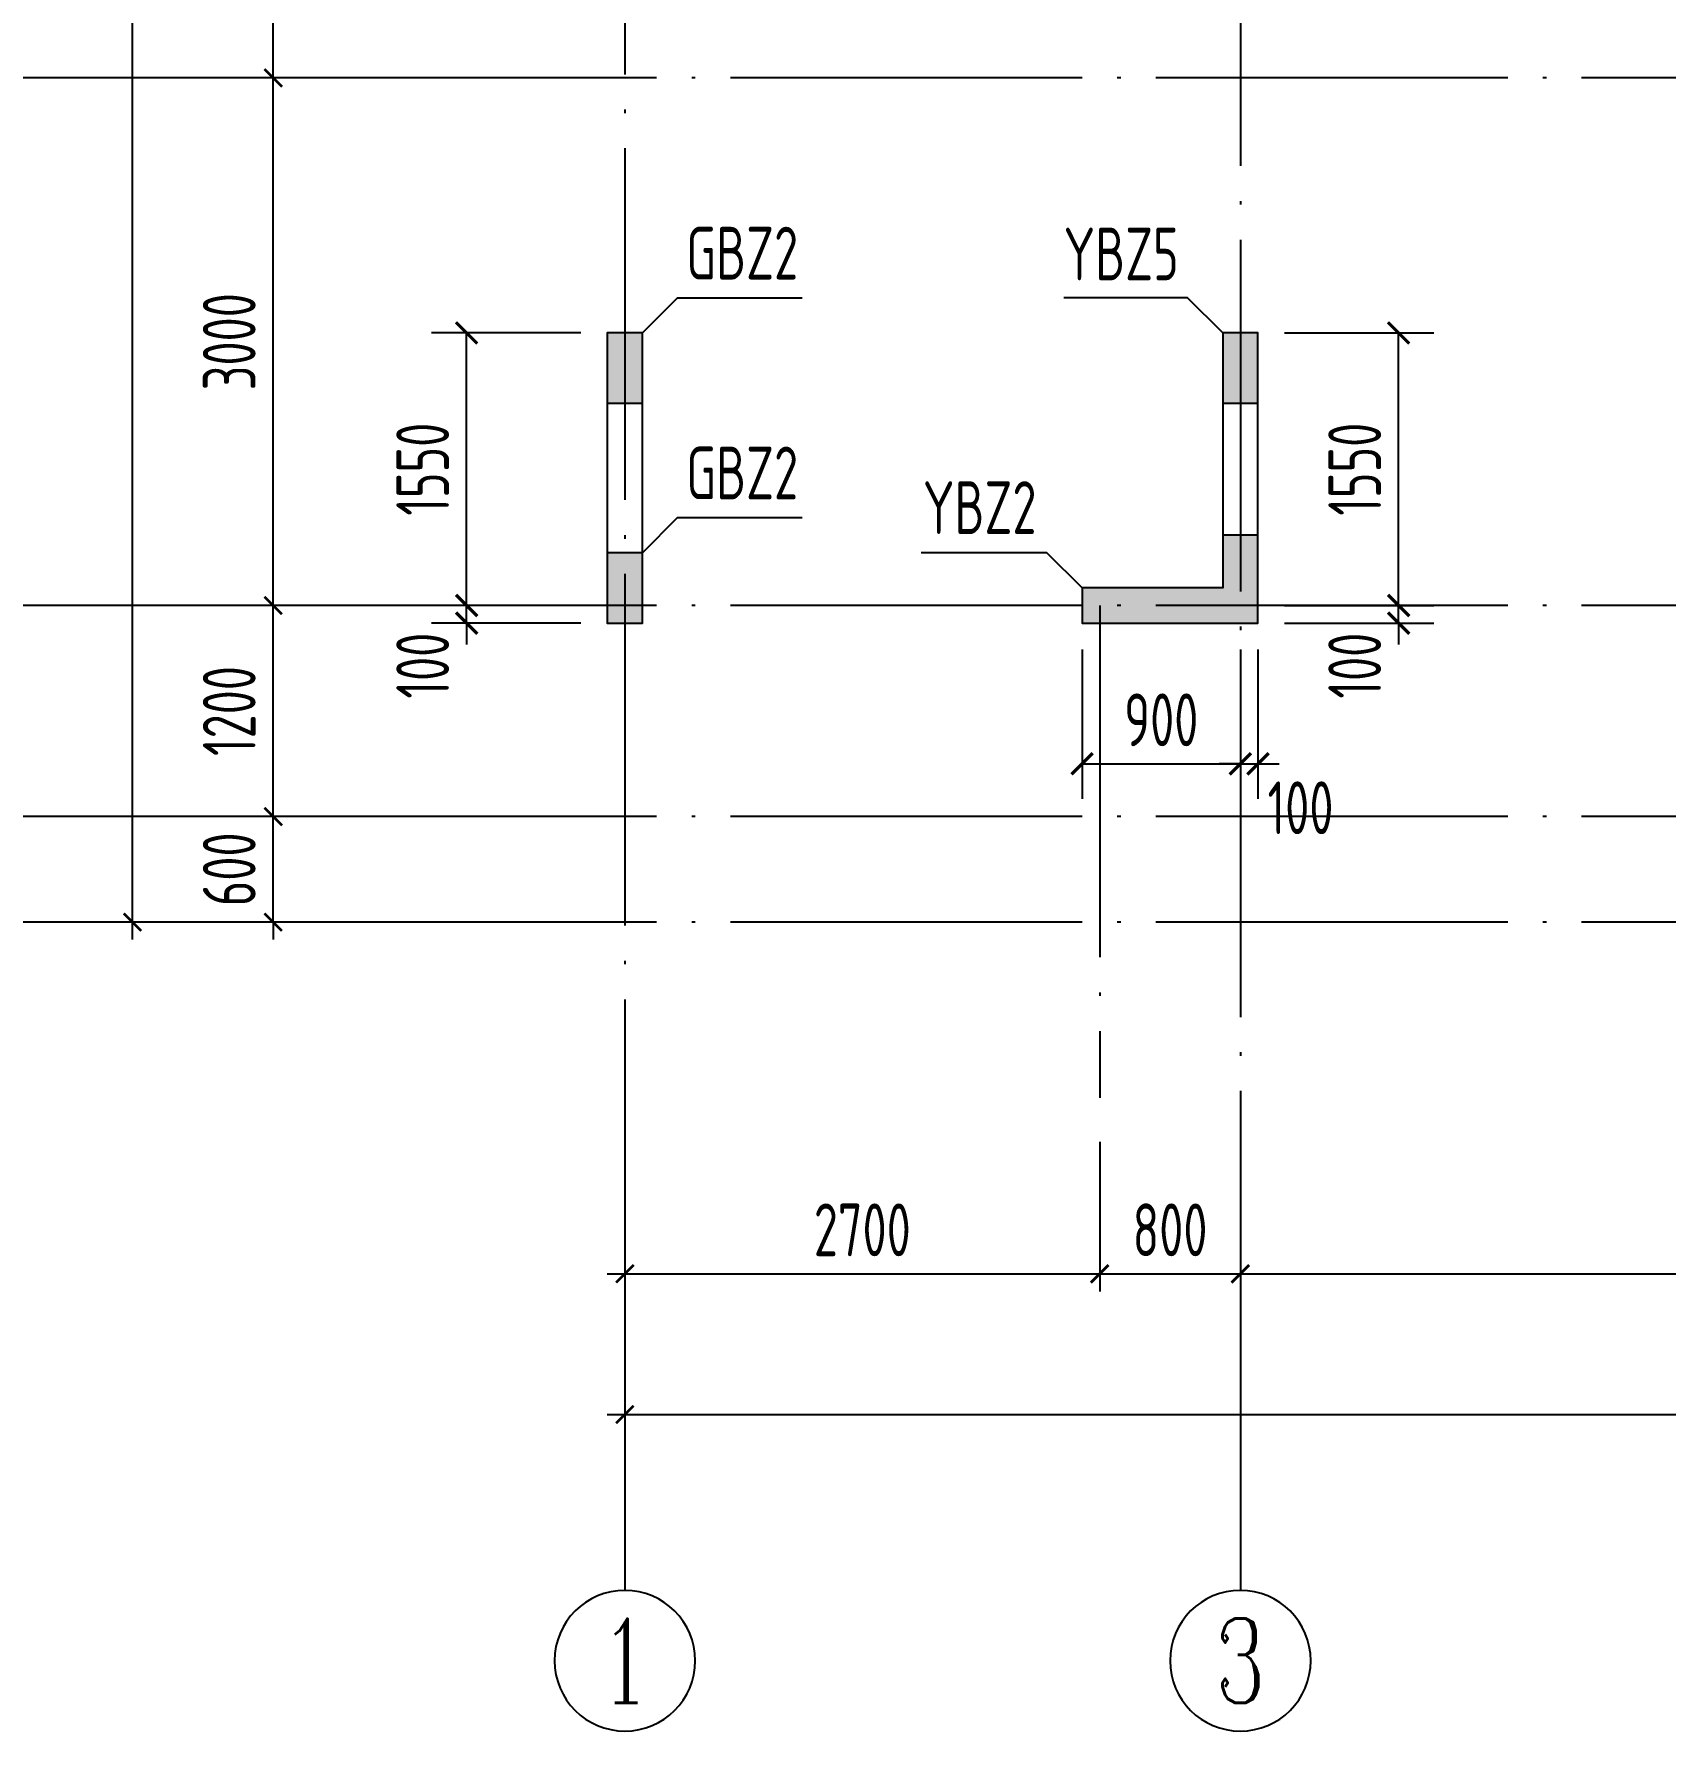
# Model space of a CAD drawing. Extents: x -461650 to 361314, y 245336 to 769729.
# Drawn here: x -128391 to -119115, y 635033 to 644683 of the extents above; entities that cross this region are included whole.
import ezdxf
from ezdxf.enums import TextEntityAlignment as Align

# ---------------------------------------------------------------- set-up
doc = ezdxf.new("R2010")
doc.units = 0
doc.header["$LTSCALE"] = 1000
doc.linetypes.add('DOTE', pattern=[2.42, 2, -0.2, 0.02, -0.2])
doc.layers.get('0').update_dxf_attribs({"linetype": 'CONTINUOUS'})
doc.layers.get('DEFPOINTS').update_dxf_attribs({"linetype": 'CONTINUOUS'})
for name, color, linetype in [('A-AXIS', 1, 'CONTINUOUS'), ('A-DOTE', 10, 'DOTE'), ('AXIS_NUM', 7, 'CONTINUOUS'), ('S-Q墙实线', 6, 'CONTINUOUS'), ('S-Q墙标注', 3, 'CONTINUOUS'), ('S-X详图填充', 252, 'CONTINUOUS'), ('S-X详图实线', 4, 'CONTINUOUS'), ('S-Y一般标注', 3, 'CONTINUOUS'), ('S-Z柱编号', 6, 'CONTINUOUS')]:
    doc.layers.add(name, color=color, linetype=linetype)
doc.styles.add('TSSD_Axis', font='complex.shx', dxfattribs={"width": 0.7, "bigfont": 'hztxt.shx'})
doc.styles.add('TSSD_DIMENSION', font='Tssdeng.shx', dxfattribs={"width": 0.7, "bigfont": 'tssdchn.shx'})
doc.styles.add('TSSD_REIN', font='tssdeng.shx', dxfattribs={"width": 0.7, "height": 300, "bigfont": 'tssdchn.shx'})
doc.styles.add('结构文字', font='zstxt.shx', dxfattribs={"width": 0.7, "bigfont": 'zshz.shx'})
doc.dimstyles.new('STRUCK', dxfattribs={"dimtxt": 400, "dimasz": 121, "dimexe": 200, "dimexo": 150, "dimgap": 115, "dimtad": 1, "dimdec": 0, "dimdsep": 46, "dimtxsty": '结构文字', "dimblk": 'ARCHTICK', "dimcen": 400, "dimclrd": 3, "dimclre": 3, "dimclrt": 7, "dimadec": 0, "dimazin": 0, "dimtfac": 1, "dimtdec": 0, "dimtix": 1, "dimtmove": 2, "dimatfit": 3, "dimldrblk": '_DIMX', "dimfxl": 0, "dimtolj": 1, "dimtzin": 0, "dimarcsym": 0})
doc.dimstyles.new('TSSD_100_100', dxfattribs={"dimtxt": 300, "dimasz": 100, "dimexe": 100, "dimexo": 250, "dimgap": 100, "dimtad": 1, "dimdec": 0, "dimzin": 0, "dimdsep": 46, "dimtxsty": 'TSSD_DIMENSION', "dimblk": 'ARCHTICK', "dimcen": 0, "dimdle": 100, "dimclrt": 7, "dimadec": 0, "dimazin": 0, "dimtfac": 1, "dimtdec": 0, "dimtix": 1, "dimtmove": 2, "dimatfit": 3, "dimldrblk": 'ARCHTICK', "dimfxl": 0, "dimtolj": 1, "dimtzin": 0, "dimarcsym": 0})

# ---------------------------------------------------------------- blocks, each defined once
blk = doc.blocks.new('_ArchTick')
at = {"color": 0, "linetype": 'ByBlock', "const_width": 0.15}
blk.add_lwpolyline([(-0.5, -0.5), (0.5, 0.5)], dxfattribs=at)
blk = doc.blocks.new('*D1644')
at = {"layer": 'DEFPOINTS', "color": 0}
for p in [(2600, 5200), (3600, 5200), (3600, 4600)]:
    blk.add_point(p, dxfattribs=at)
at = {"layer": 'S-Y一般标注', "color": 0, "lineweight": -2}
for p, q in [((2600, 5200), (2600, 5300)), ((3350, 5200), (2500, 5200)), ((2600, 4600), (2600, 5200)), ((3350, 4600), (2500, 4600)), ((2600, 4600), (2600, 4500))]:
    blk.add_line(p, q, dxfattribs=at)
at = {"layer": 'S-Y一般标注', "color": 0, "lineweight": -2, "xscale": 100, "yscale": 100, "zscale": 100}
for p, rotation in [((2600, 5200), 270), ((2600, 4600), 90)]:
    blk.add_blockref('_ArchTick', p, dxfattribs=dict(at, rotation=rotation))
at = {"layer": 'S-Y一般标注', "color": 7, "insert": (2350, 4900), "char_height": 300, "attachment_point": 5, "rotation": 90, "style": 'TSSD_DIMENSION'}
blk.add_mtext('\\A1;600', dxfattribs=at)
blk = doc.blocks.new('*D1645')
at = {"layer": 'DEFPOINTS', "color": 0}
for p in [(2600, 10900), (3600, 10900), (3600, 9400)]:
    blk.add_point(p, dxfattribs=at)
at = {"layer": 'S-Y一般标注', "color": 0, "lineweight": -2}
for p, q in [((2600, 9300), (2600, 11000)), ((3350, 10900), (2500, 10900)), ((3350, 9400), (2500, 9400))]:
    blk.add_line(p, q, dxfattribs=at)
at = {"layer": 'S-Y一般标注', "color": 0, "lineweight": -2, "xscale": 100, "yscale": 100, "zscale": 100}
for p, rotation in [((2600, 10900), 90), ((2600, 9400), 270)]:
    blk.add_blockref('_ArchTick', p, dxfattribs=dict(at, rotation=rotation))
at = {"layer": 'S-Y一般标注', "color": 7, "insert": (2350, 10150), "char_height": 300, "attachment_point": 5, "rotation": 90, "style": 'TSSD_DIMENSION'}
blk.add_mtext('\\A1;1500', dxfattribs=at)
blk = doc.blocks.new('*D1650')
at = {"layer": 'DEFPOINTS', "color": 0}
for p in [(1800, 20100), (3600, 20100), (3600, 4600)]:
    blk.add_point(p, dxfattribs=at)
at = {"layer": 'S-Y一般标注', "color": 0, "lineweight": -2}
for p, q in [((1800, 4500), (1800, 20200)), ((3350, 20100), (1700, 20100)), ((3350, 4600), (1700, 4600))]:
    blk.add_line(p, q, dxfattribs=at)
at = {"layer": 'S-Y一般标注', "color": 0, "lineweight": -2, "xscale": 100, "yscale": 100, "zscale": 100}
for p, rotation in [((1800, 20100), 90), ((1800, 4600), 270)]:
    blk.add_blockref('_ArchTick', p, dxfattribs=dict(at, rotation=rotation))
at = {"layer": 'S-Y一般标注', "color": 7, "insert": (1550, 12350), "char_height": 300, "attachment_point": 5, "rotation": 90, "style": 'TSSD_DIMENSION'}
blk.add_mtext('\\A1;15500', dxfattribs=at)
blk = doc.blocks.new('*D1654')
at = {"layer": 'DEFPOINTS', "color": 0}
for p in [(2600, 6400), (3600, 6400), (3600, 5200)]:
    blk.add_point(p, dxfattribs=at)
at = {"layer": 'S-Y一般标注', "color": 0, "lineweight": -2}
for p, q in [((2600, 5100), (2600, 6500)), ((3350, 6400), (2500, 6400)), ((3350, 5200), (2500, 5200))]:
    blk.add_line(p, q, dxfattribs=at)
at = {"layer": 'S-Y一般标注', "color": 0, "lineweight": -2, "xscale": 100, "yscale": 100, "zscale": 100}
for p, rotation in [((2600, 6400), 90), ((2600, 5200), 270)]:
    blk.add_blockref('_ArchTick', p, dxfattribs=dict(at, rotation=rotation))
at = {"layer": 'S-Y一般标注', "color": 7, "insert": (2350, 5800), "char_height": 300, "attachment_point": 5, "rotation": 90, "style": 'TSSD_DIMENSION'}
blk.add_mtext('\\A1;1200', dxfattribs=at)
blk = doc.blocks.new('*D1655')
at = {"layer": 'DEFPOINTS', "color": 0}
for p in [(2600, 9400), (3600, 9400), (3600, 6400)]:
    blk.add_point(p, dxfattribs=at)
at = {"layer": 'S-Y一般标注', "color": 0, "lineweight": -2}
for p, q in [((2600, 6300), (2600, 9500)), ((3350, 9400), (2500, 9400)), ((3350, 6400), (2500, 6400))]:
    blk.add_line(p, q, dxfattribs=at)
at = {"layer": 'S-Y一般标注', "color": 0, "lineweight": -2, "xscale": 100, "yscale": 100, "zscale": 100}
for p, rotation in [((2600, 9400), 90), ((2600, 6400), 270)]:
    blk.add_blockref('_ArchTick', p, dxfattribs=dict(at, rotation=rotation))
at = {"layer": 'S-Y一般标注', "color": 7, "insert": (2350, 7900), "char_height": 300, "attachment_point": 5, "rotation": 90, "style": 'TSSD_DIMENSION'}
blk.add_mtext('\\A1;3000', dxfattribs=at)
blk = doc.blocks.new('ts_axno')
at = {"color": 0, "linetype": 'ByBlock', "lineweight": -2}
blk.add_circle((0, 0), 0.5, dxfattribs=at)
at = {"color": 0, "linetype": 'ByBlock', "lineweight": -2, "style": 'TSSD_Axis', "width": 0.7}
blk.add_attdef('A', text='', height=0.6, dxfattribs=at).set_placement((0, 0), align=Align.MIDDLE_CENTER)
blk = doc.blocks.new('*D1660')
at = {"layer": 'DEFPOINTS', "color": 0}
for p in [(7300, 3600), (8100, 3600), (8100, 2600)]:
    blk.add_point(p, dxfattribs=at)
at = {"layer": 'S-Y一般标注', "color": 0, "lineweight": -2}
for p, q in [((7300, 3350), (7300, 2500)), ((8100, 3350), (8100, 2500)), ((7200, 2600), (8200, 2600))]:
    blk.add_line(p, q, dxfattribs=at)
at = {"layer": 'S-Y一般标注', "color": 0, "lineweight": -2, "xscale": 100, "yscale": 100, "zscale": 100, "rotation": 180}
blk.add_blockref('_ArchTick', (7300, 2600), dxfattribs=at)
at = {"layer": 'S-Y一般标注', "color": 0, "lineweight": -2, "xscale": 100, "yscale": 100, "zscale": 100}
blk.add_blockref('_ArchTick', (8100, 2600), dxfattribs=at)
at = {"layer": 'S-Y一般标注', "color": 7, "insert": (7700, 2850), "char_height": 300, "attachment_point": 5, "style": 'TSSD_DIMENSION'}
blk.add_mtext('\\A1;800', dxfattribs=at)
blk = doc.blocks.new('*D1661')
at = {"layer": 'DEFPOINTS', "color": 0}
for p in [(8100, 3600), (13900, 3600), (13900, 2600)]:
    blk.add_point(p, dxfattribs=at)
at = {"layer": 'S-Y一般标注', "color": 0, "lineweight": -2}
for p, q in [((8100, 3350), (8100, 2500)), ((13900, 3350), (13900, 2500)), ((8000, 2600), (14000, 2600))]:
    blk.add_line(p, q, dxfattribs=at)
at = {"layer": 'S-Y一般标注', "color": 0, "lineweight": -2, "xscale": 100, "yscale": 100, "zscale": 100, "rotation": 180}
blk.add_blockref('_ArchTick', (8100, 2600), dxfattribs=at)
at = {"layer": 'S-Y一般标注', "color": 0, "lineweight": -2, "xscale": 100, "yscale": 100, "zscale": 100}
blk.add_blockref('_ArchTick', (13900, 2600), dxfattribs=at)
at = {"layer": 'S-Y一般标注', "color": 7, "insert": (11000, 2850), "char_height": 300, "attachment_point": 5, "style": 'TSSD_DIMENSION'}
blk.add_mtext('\\A1;5800', dxfattribs=at)
blk = doc.blocks.new('*D1672')
at = {"layer": 'DEFPOINTS', "color": 0}
for p in [(4600, 3600), (54600, 3600), (54600, 1800)]:
    blk.add_point(p, dxfattribs=at)
at = {"layer": 'S-Y一般标注', "color": 0, "lineweight": -2}
for p, q in [((4600, 3350), (4600, 1700)), ((54600, 3350), (54600, 1700)), ((4500, 1800), (54700, 1800))]:
    blk.add_line(p, q, dxfattribs=at)
at = {"layer": 'S-Y一般标注', "color": 0, "lineweight": -2, "xscale": 100, "yscale": 100, "zscale": 100, "rotation": 180}
blk.add_blockref('_ArchTick', (4600, 1800), dxfattribs=at)
at = {"layer": 'S-Y一般标注', "color": 0, "lineweight": -2, "xscale": 100, "yscale": 100, "zscale": 100}
blk.add_blockref('_ArchTick', (54600, 1800), dxfattribs=at)
at = {"layer": 'S-Y一般标注', "color": 7, "insert": (29600, 2050), "char_height": 300, "attachment_point": 5, "style": 'TSSD_DIMENSION'}
blk.add_mtext('\\A1;50000', dxfattribs=at)
blk = doc.blocks.new('*D1674')
at = {"layer": 'DEFPOINTS', "color": 0}
for p in [(4600, 3600), (7300, 3600), (7300, 2600)]:
    blk.add_point(p, dxfattribs=at)
at = {"layer": 'S-Y一般标注', "color": 0, "lineweight": -2}
for p, q in [((4600, 3350), (4600, 2500)), ((7300, 3350), (7300, 2500)), ((4500, 2600), (7400, 2600))]:
    blk.add_line(p, q, dxfattribs=at)
at = {"layer": 'S-Y一般标注', "color": 0, "lineweight": -2, "xscale": 100, "yscale": 100, "zscale": 100, "rotation": 180}
blk.add_blockref('_ArchTick', (4600, 2600), dxfattribs=at)
at = {"layer": 'S-Y一般标注', "color": 0, "lineweight": -2, "xscale": 100, "yscale": 100, "zscale": 100}
blk.add_blockref('_ArchTick', (7300, 2600), dxfattribs=at)
at = {"layer": 'S-Y一般标注', "color": 7, "insert": (5950, 2850), "char_height": 300, "attachment_point": 5, "style": 'TSSD_DIMENSION'}
blk.add_mtext('\\A1;2700', dxfattribs=at)
blk = doc.blocks.new('*D2809')
at = {"layer": 'DEFPOINTS', "color": 0}
for p in [(-125930.2, 641433.4), (-125130.2, 641433.4), (-125130.2, 641333.4)]:
    blk.add_point(p, dxfattribs=at)
at = {"layer": 'S-Q墙标注', "color": 3, "lineweight": -2}
for p, q in [((-125930.2, 641433.4), (-125930.2, 641554.4)), ((-125280.2, 641433.4), (-126130.2, 641433.4)), ((-125930.2, 641333.4), (-125930.2, 641433.4)), ((-125280.2, 641333.4), (-126130.2, 641333.4)), ((-125930.2, 641333.4), (-125930.2, 641212.4))]:
    blk.add_line(p, q, dxfattribs=at)
at = {"layer": 'S-Q墙标注', "color": 3, "lineweight": -2, "xscale": 121, "yscale": 121, "zscale": 121}
for p, rotation in [((-125930.2, 641433.4), 270), ((-125930.2, 641333.4), 90)]:
    blk.add_blockref('_ArchTick', p, dxfattribs=dict(at, rotation=rotation))
at = {"layer": 'S-Q墙标注', "color": 7, "insert": (-126180.2, 641091.5), "char_height": 300, "attachment_point": 5, "rotation": 90, "style": 'TSSD_REIN'}
blk.add_mtext('\\A1;100', dxfattribs=at)
blk = doc.blocks.new('_DIMX')
blk.add_line((-150, 0), (150, 0))
at = {"const_width": 50}
blk.add_lwpolyline([(-70, -70), (70, 70)], dxfattribs=at)
blk = doc.blocks.new('*D2810')
at = {"layer": 'DEFPOINTS', "color": 0}
for p in [(-125930.2, 642983.4), (-125130.2, 642983.4), (-125130.2, 641433.4)]:
    blk.add_point(p, dxfattribs=at)
at = {"layer": 'S-Q墙标注', "color": 3, "lineweight": -2}
for p, q in [((-125280.2, 642983.4), (-126130.2, 642983.4)), ((-125930.2, 641433.4), (-125930.2, 642983.4)), ((-125280.2, 641433.4), (-126130.2, 641433.4))]:
    blk.add_line(p, q, dxfattribs=at)
at = {"layer": 'S-Q墙标注', "color": 3, "lineweight": -2, "xscale": 121, "yscale": 121, "zscale": 121}
for p, rotation in [((-125930.2, 642983.4), 90), ((-125930.2, 641433.4), 270)]:
    blk.add_blockref('_ArchTick', p, dxfattribs=dict(at, rotation=rotation))
at = {"layer": 'S-Q墙标注', "color": 7, "insert": (-126180.2, 642208.4), "char_height": 300, "attachment_point": 5, "rotation": 90, "style": 'TSSD_REIN'}
blk.add_mtext('\\A1;1550', dxfattribs=at)
blk = doc.blocks.new('*D2813')
at = {"layer": 'DEFPOINTS', "color": 0}
for p in [(-121430.2, 641433.4), (-120630.2, 641433.4), (-121430.2, 641333.4)]:
    blk.add_point(p, dxfattribs=at)
at = {"layer": 'S-Q墙标注', "color": 3, "lineweight": -2}
for p, q in [((-120630.2, 641433.4), (-120630.2, 641554.4)), ((-121280.2, 641433.4), (-120430.2, 641433.4)), ((-120630.2, 641333.4), (-120630.2, 641433.4)), ((-121280.2, 641333.4), (-120430.2, 641333.4)), ((-120630.2, 641333.4), (-120630.2, 641212.4))]:
    blk.add_line(p, q, dxfattribs=at)
at = {"layer": 'S-Q墙标注', "color": 3, "lineweight": -2, "xscale": 121, "yscale": 121, "zscale": 121}
for p, rotation in [((-120630.2, 641433.4), 270), ((-120630.2, 641333.4), 90)]:
    blk.add_blockref('_ArchTick', p, dxfattribs=dict(at, rotation=rotation))
at = {"layer": 'S-Q墙标注', "color": 7, "insert": (-120880.2, 641091.5), "char_height": 300, "attachment_point": 5, "rotation": 90, "style": 'TSSD_REIN'}
blk.add_mtext('\\A1;100', dxfattribs=at)
blk = doc.blocks.new('*D2814')
at = {"layer": 'DEFPOINTS', "color": 0}
for p in [(-121430.2, 642983.4), (-120630.2, 642983.4), (-121430.2, 641433.4)]:
    blk.add_point(p, dxfattribs=at)
at = {"layer": 'S-Q墙标注', "color": 3, "lineweight": -2}
for p, q in [((-121280.2, 642983.4), (-120430.2, 642983.4)), ((-120630.2, 641433.4), (-120630.2, 642983.4)), ((-121280.2, 641433.4), (-120430.2, 641433.4))]:
    blk.add_line(p, q, dxfattribs=at)
at = {"layer": 'S-Q墙标注', "color": 3, "lineweight": -2, "xscale": 121, "yscale": 121, "zscale": 121}
for p, rotation in [((-120630.2, 642983.4), 90), ((-120630.2, 641433.4), 270)]:
    blk.add_blockref('_ArchTick', p, dxfattribs=dict(at, rotation=rotation))
at = {"layer": 'S-Q墙标注', "color": 7, "insert": (-120880.2, 642208.4), "char_height": 300, "attachment_point": 5, "rotation": 90, "style": 'TSSD_REIN'}
blk.add_mtext('\\A1;1550', dxfattribs=at)
blk = doc.blocks.new('*D2815')
at = {"layer": 'DEFPOINTS', "color": 0}
for p in [(-122430.2, 641333.4), (-121530.2, 641333.4), (-121530.2, 640533.4)]:
    blk.add_point(p, dxfattribs=at)
at = {"layer": 'S-Q墙标注', "color": 3, "lineweight": -2}
for p, q in [((-122430.2, 641183.4), (-122430.2, 640333.4)), ((-121530.2, 641183.4), (-121530.2, 640333.4)), ((-122430.2, 640533.4), (-121530.2, 640533.4))]:
    blk.add_line(p, q, dxfattribs=at)
at = {"layer": 'S-Q墙标注', "color": 3, "lineweight": -2, "xscale": 121, "yscale": 121, "zscale": 121, "rotation": 180}
blk.add_blockref('_ArchTick', (-122430.2, 640533.4), dxfattribs=at)
at = {"layer": 'S-Q墙标注', "color": 3, "lineweight": -2, "xscale": 121, "yscale": 121, "zscale": 121}
blk.add_blockref('_ArchTick', (-121530.2, 640533.4), dxfattribs=at)
at = {"layer": 'S-Q墙标注', "color": 7, "insert": (-121980.2, 640783.4), "char_height": 300, "attachment_point": 5, "style": 'TSSD_REIN'}
blk.add_mtext('\\A1;900', dxfattribs=at)
blk = doc.blocks.new('*D2816')
at = {"layer": 'DEFPOINTS', "color": 0}
for p in [(-121530.2, 641333.4), (-121430.2, 641333.4), (-121430.2, 640533.4)]:
    blk.add_point(p, dxfattribs=at)
at = {"layer": 'S-Q墙标注', "color": 3, "lineweight": -2}
for p, q in [((-121530.2, 641183.4), (-121530.2, 640333.4)), ((-121430.2, 641183.4), (-121430.2, 640333.4)), ((-121530.2, 640533.4), (-121651.2, 640533.4)), ((-121530.2, 640533.4), (-121430.2, 640533.4)), ((-121430.2, 640533.4), (-121309.2, 640533.4))]:
    blk.add_line(p, q, dxfattribs=at)
at = {"layer": 'S-Q墙标注', "color": 3, "lineweight": -2, "xscale": 121, "yscale": 121, "zscale": 121}
blk.add_blockref('_ArchTick', (-121530.2, 640533.4), dxfattribs=at)
at = {"layer": 'S-Q墙标注', "color": 3, "lineweight": -2, "xscale": 121, "yscale": 121, "zscale": 121, "rotation": 180}
blk.add_blockref('_ArchTick', (-121430.2, 640533.4), dxfattribs=at)
at = {"layer": 'S-Q墙标注', "color": 7, "insert": (-121188.3, 640283.4), "char_height": 300, "attachment_point": 5, "style": 'TSSD_REIN'}
blk.add_mtext('\\A1;100', dxfattribs=at)
blk = doc.blocks.new('20210726.16350016')
at = {"layer": 'A-AXIS'}
for p, q in [((3600, 9400), (800, 9400)), ((3600, 6400), (800, 6400)), ((3600, 5200), (800, 5200)), ((3600, 4600), (800, 4600)), ((4600, 3600), (4600, 800)), ((8100, 3600), (8100, 800))]:
    blk.add_line(p, q, dxfattribs=at)
at = {"layer": 'A-DOTE'}
for p, q in [((4600, 21100), (4600, 3600)), ((8100, 10900), (8100, 3600)), ((55600, 9400), (3600, 9400)), ((55600, 6400), (3600, 6400)), ((7300, 6400), (7300, 3600)), ((55600, 5200), (3600, 5200)), ((55600, 4600), (3600, 4600))]:
    blk.add_line(p, q, dxfattribs=at)
at = {"layer": 'A-AXIS'}
ref = blk.add_blockref('ts_axno', (4600, 400), dxfattribs=dict(at, xscale=-800, yscale=800, zscale=800, rotation=180))
ref.add_attrib('1', '1', dxfattribs={"layer": 'AXIS_NUM', "height": 480, "style": 'TSSD_Axis', "width": 0.7}).set_placement((4600, 400), align=Align.MIDDLE_CENTER)
ref = blk.add_blockref('ts_axno', (8100, 400), dxfattribs=dict(at, xscale=-800, yscale=800, zscale=800, rotation=180))
ref.add_attrib('2', '3', dxfattribs={"layer": 'AXIS_NUM', "height": 480, "style": 'TSSD_Axis', "width": 0.7}).set_placement((8100, 400), align=Align.MIDDLE_CENTER)
at = {"layer": 'S-Y一般标注'}
for base, p1, p2, picture, middle in [((1800, 20100), (3600, 4600), (3600, 20100), '*D1650', (1550, 12350)), ((2600, 10900), (3600, 9400), (3600, 10900), '*D1645', (2350, 10150)), ((2600, 9400), (3600, 6400), (3600, 9400), '*D1655', (2350, 7900)), ((2600, 6400), (3600, 5200), (3600, 6400), '*D1654', (2350, 5800)), ((2600, 5200), (3600, 4600), (3600, 5200), '*D1644', (2350, 4900))]:
    dim = blk.add_linear_dim(base=base, p1=p1, p2=p2, angle=90, dimstyle='TSSD_100_100', dxfattribs=at)
    dim.commit()
    dim.dimension.update_dxf_attribs({"geometry": picture, "text_midpoint": middle})
for base, p1, p2, picture, middle in [((54600, 1800), (4600, 3600), (54600, 3600), '*D1672', (29600, 2050)), ((7300, 2600), (4600, 3600), (7300, 3600), '*D1674', (5950, 2850)), ((8100, 2600), (7300, 3600), (8100, 3600), '*D1660', (7700, 2850)), ((13900, 2600), (8100, 3600), (13900, 3600), '*D1661', (11000, 2850))]:
    dim = blk.add_linear_dim(base=base, p1=p1, p2=p2, dimstyle='TSSD_100_100', dxfattribs=at)
    dim.commit()
    dim.dimension.update_dxf_attribs({"geometry": picture, "text_midpoint": middle})

msp = doc.modelspace()

# ---------------------------------------------------------------- hatches: boundary and pattern name
at = {"layer": 'S-X详图填充'}
h = msp.add_hatch(color=256, dxfattribs=at)
h.dxf.hatch_style = 1
h.paths.add_polyline_path([(-125130.2, 642583.38), (-124930.2, 642583.38), (-124930.2, 642983.38), (-125130.2, 642983.38)])
h = msp.add_hatch(color=256, dxfattribs=at)
h.dxf.hatch_style = 1
h.paths.add_polyline_path([(-121630.2, 642583.42), (-121430.2, 642583.42), (-121430.2, 642983.42), (-121630.2, 642983.42)])
h = msp.add_hatch(color=256, dxfattribs=at)
h.dxf.hatch_style = 1
h.paths.add_polyline_path([(-121430.2, 641833.42), (-121630.2, 641833.42), (-121630.2, 641533.42), (-122430.2, 641533.42), (-122430.2, 641333.42), (-121430.2, 641333.42)])
h = msp.add_hatch(color=256, dxfattribs=at)
h.dxf.hatch_style = 1
h.paths.add_polyline_path([(-124930.2, 641733.42), (-125130.2, 641733.42), (-125130.2, 641333.42), (-124930.2, 641333.42)])

# ---------------------------------------------------------------- linework, layer by layer
at = {"layer": 'S-Q墙实线'}
msp.add_lwpolyline([(-124930.2, 641333.42), (-124930.2, 642983.38), (-125130.2, 642983.38), (-125130.2, 641333.42)], close=True, dxfattribs=at)
msp.add_lwpolyline([(-122330.21, 641533.42), (-122430.2, 641533.42), (-122430.2, 641333.42), (-122330.21, 641333.42), (-121430.2, 641333.42), (-121430.2, 642983.42), (-121630.2, 642983.42), (-121630.2, 641533.42), (-122330.21, 641533.42)], dxfattribs=at)
at = {"layer": 'S-X详图实线'}
for points in [[(-125130.2, 642583.38), (-124930.2, 642583.38), (-124930.2, 642983.38), (-125130.2, 642983.38), (-125130.2, 642583.38)], [(-121630.2, 642583.42), (-121430.2, 642583.42), (-121430.2, 642983.42), (-121630.2, 642983.42), (-121630.2, 642583.42)], [(-121430.2, 641833.42), (-121630.2, 641833.42), (-121630.2, 641533.42), (-122430.2, 641533.42), (-122430.2, 641333.42), (-121430.2, 641333.42), (-121430.2, 641833.42)], [(-124930.2, 641733.42), (-125130.2, 641733.42), (-125130.2, 641333.42), (-124930.2, 641333.42), (-124930.2, 641733.42)]]:
    msp.add_lwpolyline(points, close=True, dxfattribs=at)
at = {"layer": 'S-Z柱编号', "color": 7}
for points in [[(-124930.2, 642983.38), (-124730.2, 643183.38), (-124022.82, 643183.38)], [(-121630.2, 642983.42), (-121830.2, 643183.42), (-122534.07, 643183.42)], [(-124930.2, 641733.42), (-124730.2, 641933.42), (-124022.82, 641933.42)], [(-122430.2, 641533.42), (-122630.2, 641733.42), (-123345.42, 641733.42)]]:
    msp.add_lwpolyline(points, dxfattribs=at)

# ---------------------------------------------------------------- block references
at = {"layer": 'A-DOTE'}
msp.add_blockref('20210726.16350016', (-129630.21, 635033.37), dxfattribs=at)

# ---------------------------------------------------------------- texts
at = {"layer": 'S-Z柱编号', "color": 7, "style": 'TSSD_REIN', "width": 0.7}
for s, p in [('GBZ2', (-124681.22, 643197.12)), ('YBZ5', (-122535.97, 643192.71)), ('GBZ2', (-124681.22, 641947.16)), ('YBZ2', (-123335.97, 641750.27))]:
    msp.add_text(s, height=300, dxfattribs=at).set_placement(p, align=Align.BOTTOM_LEFT)

# ---------------------------------------------------------------- dimensions: what is measured, and where the dimension line sits
at = {"layer": 'S-Q墙标注'}
for base, p1, p2, picture, middle in [((-125930.2, 642983.38), (-125130.2, 641433.42), (-125130.2, 642983.38), '*D2810', (-126180.2, 642208.4)), ((-120630.2, 642983.42), (-121430.2, 641433.42), (-121430.2, 642983.42), '*D2814', (-120880.2, 642208.42))]:
    dim = msp.add_linear_dim(base=base, p1=p1, p2=p2, angle=90, dimstyle='STRUCK', override={"dimtxt": 300, "dimgap": 100, "dimtxsty": 'TSSD_REIN'}, dxfattribs=at)
    dim.commit()
    dim.dimension.update_dxf_attribs({"geometry": picture, "text_midpoint": middle})
for base, p1, p2, picture, middle in [((-125930.2, 641433.42), (-125130.2, 641333.42), (-125130.2, 641433.42), '*D2809', (-126180.2, 641091.5)), ((-120630.2, 641433.42), (-121430.2, 641333.42), (-121430.2, 641433.42), '*D2813', (-120880.2, 641091.5))]:
    dim = msp.add_linear_dim(base=base, p1=p1, p2=p2, angle=90, dimstyle='STRUCK', override={"dimtxt": 300, "dimgap": 100, "dimtxsty": 'TSSD_REIN'}, dxfattribs=at)
    dim.commit()
    dim.dimension.update_dxf_attribs({"geometry": picture, "text_midpoint": middle, "dimtype": 160})
dim = msp.add_linear_dim(base=(-121530.21, 640533.42), p1=(-122430.2, 641333.42), p2=(-121530.21, 641333.42), dimstyle='STRUCK', override={"dimtxt": 300, "dimgap": 100, "dimtxsty": 'TSSD_REIN'}, dxfattribs=at)
dim.commit()
dim.dimension.update_dxf_attribs({"geometry": '*D2815', "text_midpoint": (-121980.21, 640783.42)})
dim = msp.add_linear_dim(base=(-121430.2, 640533.42), p1=(-121530.21, 641333.42), p2=(-121430.2, 641333.42), dimstyle='STRUCK', override={"dimtxt": 300, "dimgap": 100, "dimtxsty": 'TSSD_REIN'}, dxfattribs=at)
dim.commit()
dim.dimension.update_dxf_attribs({"geometry": '*D2816', "text_midpoint": (-121188.28, 640283.42), "dimtype": 160})

doc.saveas('drawing.dxf')
